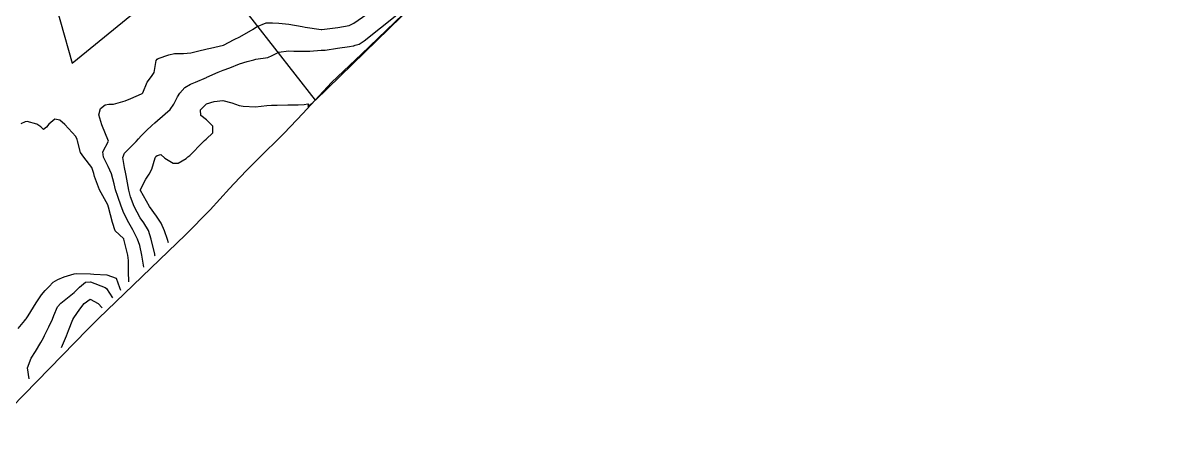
# Model space of a CAD drawing. Header units: metres. Extents: x 307586 to 320046, y 7427249 to 7434250.
# Drawn here: x 315564.1 to 315703.8, y 7432191.5 to 7432242.1 of the extents above; entities that cross this region are included whole.
import ezdxf

# ---------------------------------------------------------------- set-up
doc = ezdxf.new("R2010")
doc.units = ezdxf.units.M
doc.header["$MEASUREMENT"] = 0
for name, color, linetype in [('Area', 45, 'Continuous'), ('Curvas de Nivel 1m', 11, 'Continuous'), ('Curvas de Nivel 5m', 15, 'Continuous'), ('Edificações', 30, 'Continuous'), ('Vias Primárias', 230, 'Continuous')]:
    doc.layers.add(name, color=color, linetype=linetype)

msp = doc.modelspace()

# ---------------------------------------------------------------- linework, layer by layer
at = {"layer": 'Area'}
msp.add_polyline3d([(315620, 7432251.91, 768.29), (315605.77, 7432238.2, 772.21), (315602.05, 7432234.68, 772.2), (315598.56, 7432230.86, 772.59), (315596.26, 7432228.46, 772.76), (315592.94, 7432225.17, 770.79), (315591.61, 7432223.87, 769.4), (315590.09, 7432222.28, 769.42), (315589.54, 7432221.65, 769.47), (315587.15, 7432219.01, 769.52), (315584.12, 7432215.96, 766.83), (315573.42, 7432205.64, 768.16), (315572.08, 7432204.29, 769.41), (315559.6, 7432191.51, 762.67)], dxfattribs=at)
at = {"layer": 'Curvas de Nivel 1m', "flags": 128}
for points, elevation in [([(315579.01, 7432211.97), (315578.75, 7432213.43), (315578.5, 7432214.62), (315578.23, 7432215.43), (315577.64, 7432216.56), (315577.15, 7432217.44), (315576.55, 7432218.62), (315576.21, 7432219.46), (315575.79, 7432220.68), (315575.54, 7432221.47), (315575.35, 7432222.22), (315575.02, 7432223.47), (315574.62, 7432224.36), (315574.05, 7432225.49), (315573.95, 7432226.18), (315574.65, 7432227.48), (315573.85, 7432229.49), (315573.48, 7432230.7), (315573.66, 7432231.49), (315574.25, 7432231.95), (315574.71, 7432232.01), (315575.27, 7432232.03), (315576.71, 7432232.42), (315577.42, 7432232.74), (315578.72, 7432233.3), (315578.8, 7432233.35), (315578.86, 7432233.43), (315579.42, 7432234.74), (315579.96, 7432235.42), (315580.26, 7432235.91), (315580.53, 7432237.41), (315580.63, 7432237.56), (315580.78, 7432237.64), (315582.08, 7432238.1), (315582.79, 7432238.27), (315583.87, 7432238.28), (315584.79, 7432238.33), (315585.6, 7432238.54), (315586.8, 7432238.84), (315587.19, 7432238.94), (315588.8, 7432239.31), (315590.12, 7432239.99), (315590.81, 7432240.31), (315592.44, 7432241.27), (315592.83, 7432241.54), (315594.05, 7432242.03), (315594.83, 7432242.02), (315595.58, 7432241.98), (315596.83, 7432241.89), (315598.45, 7432241.57), (315598.83, 7432241.5), (315600.78, 7432241.21), (315600.82, 7432241.2), (315600.86, 7432241.2), (315602.83, 7432241.47), (315604.23, 7432241.72), (315604.83, 7432241.98), (315606.41, 7432243.1)], 764), ([(315582.05, 7432214.94), (315581.9, 7432215.39), (315581.55, 7432216.42), (315581.13, 7432217.4), (315580.55, 7432218.25), (315579.68, 7432219.42), (315578.58, 7432221.4), (315578.57, 7432221.43), (315578.58, 7432221.51), (315579.23, 7432222.79), (315579.64, 7432223.42), (315579.98, 7432224.04), (315580.39, 7432225.41), (315580.47, 7432225.57), (315580.64, 7432225.71), (315581.09, 7432225.85), (315581.6, 7432225.4), (315582.62, 7432224.75), (315583.24, 7432224.76), (315584.19, 7432225.36), (315584.43, 7432225.56), (315584.64, 7432225.72), (315586.27, 7432227.34), (315586.45, 7432227.54), (315586.66, 7432227.73), (315587.48, 7432228.51), (315587.49, 7432229.32), (315586.69, 7432230.11), (315586, 7432230.64), (315585.96, 7432231.34), (315586.71, 7432232.05), (315587.66, 7432232.37), (315588.71, 7432232.48), (315589.81, 7432232.2), (315590.71, 7432231.86), (315591.2, 7432231.78), (315592.71, 7432231.7), (315594.11, 7432231.85), (315594.71, 7432231.9), (315595.39, 7432231.91), (315596.71, 7432231.93), (315597.97, 7432231.93), (315598.71, 7432231.99), (315599.16, 7432232.08), (315599.22, 7432231.95), (315599.14, 7432231.76), (315599.14, 7432231.73), (315599.19, 7432231.76), (315599.72, 7432232.19)], 766), ([(315577.14, 7432210.14), (315577.13, 7432211.44), (315577.13, 7432212.79), (315577.05, 7432213.44), (315576.56, 7432215.4), (315576.54, 7432215.45), (315576.54, 7432215.47), (315576.51, 7432215.49), (315575.5, 7432216.44), (315575.16, 7432217.47), (315574.67, 7432219.37), (315574.63, 7432219.48), (315574.61, 7432219.53), (315574.56, 7432219.62), (315573.56, 7432221.49), (315572.96, 7432223.14), (315572.87, 7432223.5), (315572.61, 7432224.25), (315571.61, 7432225.52), (315571.21, 7432226.09), (315570.84, 7432227.53), (315570.81, 7432227.68), (315570.66, 7432228.03), (315569.3, 7432229.54), (315568.68, 7432230.05), (315568.06, 7432230.18), (315567.32, 7432229.56), (315567.05, 7432229.18), (315566.67, 7432228.93), (315566.34, 7432229.24), (315565.85, 7432229.58), (315564.68, 7432229.89), (315564.43, 7432229.85), (315563.89, 7432229.61)], 763), ([(315563.58, 7432204.41), (315564.39, 7432205.39), (315564.48, 7432205.51), (315564.54, 7432205.6), (315564.78, 7432205.98), (315565.78, 7432207.58), (315566.42, 7432208.55), (315566.89, 7432209.1), (315567.33, 7432209.56), (315567.87, 7432210.12), (315568.45, 7432210.44), (315569.23, 7432210.76), (315570.46, 7432211.15), (315570.79, 7432211.2), (315572.46, 7432211.15), (315572.85, 7432211.1), (315574.46, 7432211.02), (315575.61, 7432210.62), (315576.02, 7432209.46), (315576.12, 7432209.14)], 763), ([(315564.91, 7432198.2), (315564.7, 7432199.59), (315565.14, 7432200.77), (315565.68, 7432201.58), (315566.35, 7432202.68), (315566.66, 7432203.26), (315566.81, 7432203.57), (315567.32, 7432204.62), (315567.76, 7432205.56), (315567.95, 7432206), (315568.41, 7432207.07), (315568.79, 7432207.54), (315570.43, 7432208.84), (315571.09, 7432209.51), (315571.82, 7432210.13), (315572.44, 7432210.14), (315574.26, 7432209.48), (315574.43, 7432209.35), (315575.14, 7432208.19)], 764)]:
    msp.add_lwpolyline(points, dxfattribs=dict(at, elevation=elevation))
at = {"layer": 'Curvas de Nivel 5m', "elevation": 765, "flags": 128}
for points in [[(315580.38, 7432213.32), (315580.37, 7432213.41), (315580.34, 7432213.56), (315579.92, 7432215.42), (315579.57, 7432216.47), (315578.99, 7432217.43), (315578.54, 7432218.05), (315577.82, 7432219.44), (315577.38, 7432220.63), (315577.16, 7432221.44), (315576.82, 7432223.23), (315576.79, 7432223.45), (315576.61, 7432224.22), (315576.43, 7432225.45), (315576.64, 7432226.01), (315577.37, 7432226.72), (315578.05, 7432227.44), (315578.33, 7432227.76), (315578.66, 7432228.11), (315579.32, 7432228.78), (315580, 7432229.42), (315580.37, 7432229.73), (315580.69, 7432230.01), (315582.23, 7432231.39), (315582.71, 7432232.03), (315583.16, 7432232.93), (315583.41, 7432233.37), (315584.04, 7432234.06), (315584.74, 7432234.49), (315585.34, 7432234.75), (315586.69, 7432235.33), (315586.75, 7432235.36), (315588.12, 7432235.95), (315588.76, 7432236.2), (315589.56, 7432236.5), (315590.77, 7432236.99), (315591.69, 7432237.28), (315592.54, 7432237.5), (315592.78, 7432237.55), (315594.24, 7432237.78), (315594.78, 7432238.01), (315595.61, 7432238.41), (315596.79, 7432238.58), (315597.43, 7432238.56), (315598.79, 7432238.54), (315599.41, 7432238.57), (315600.8, 7432238.66), (315601.27, 7432238.69), (315602.8, 7432238.91), (315604.27, 7432239.13), (315604.74, 7432239.19), (315604.8, 7432239.21), (315604.96, 7432239.28), (315605.45, 7432239.41), (315606.09, 7432239.84), (315614.31, 7432246.43)], [(315568.9, 7432202.09), (315569.49, 7432203.53), (315569.75, 7432204.15), (315570.29, 7432205.52), (315570.39, 7432205.71), (315571.14, 7432206.78), (315571.66, 7432207.51), (315572.42, 7432208.02), (315573.41, 7432207.49), (315573.87, 7432206.95)]]:
    msp.add_lwpolyline(points, dxfattribs=at)
at = {"layer": 'Edificações', "elevation": 772.42}
msp.add_lwpolyline([(315600.1, 7432232.54), (315590.12, 7432245.35), (315591.53, 7432246.64), (315589.08, 7432249.95), (315594.05, 7432253.93), (315603.07, 7432243.52), (315604.48, 7432244.74), (315597.98, 7432251.67), (315604.11, 7432256.6), (315601.84, 7432259.73), (315609.87, 7432266.22), (315621.3, 7432253.16), (315613.64, 7432245.78)], close=True, dxfattribs=at)
at = {"layer": 'Vias Primárias'}
msp.add_lwpolyline([(315682.66, 7432340.22), (315673.92, 7432332.42), (315662.09, 7432323.12), (315648.3, 7432311.65), (315637.02, 7432302.56), (315620.81, 7432289.29), (315602.49, 7432275.59), (315583.86, 7432260.63), (315567.32, 7432247.31), (315570.21, 7432237.08), (315580.8, 7432245.79), (315595.13, 7432256.93), (315608.44, 7432267.84), (315627.21, 7432282.1), (315650.06, 7432300.94), (315667.78, 7432315.23), (315684.82, 7432329.26), (315695.33, 7432337.47, -0.087919), (315698.22, 7432338.73, -0.165491), (315702.63, 7432338.32, -0.248294), (315703.44, 7432337.29), (315703.79, 7432335.37)], format="xyb", dxfattribs=at)
msp.add_lwpolyline([(315682.66, 7432340.22), (315673.92, 7432332.42), (315662.09, 7432323.12), (315648.3, 7432311.65), (315637.02, 7432302.56), (315620.81, 7432289.29), (315602.49, 7432275.59), (315583.86, 7432260.63), (315567.32, 7432247.31), (315570.21, 7432237.08), (315580.8, 7432245.79), (315595.13, 7432256.93), (315608.44, 7432267.84), (315627.21, 7432282.1), (315650.06, 7432300.94), (315667.78, 7432315.23), (315684.82, 7432329.26), (315695.33, 7432337.47, -0.087919), (315698.22, 7432338.73, -0.165491), (315702.63, 7432338.32, -0.248294), (315703.44, 7432337.29), (315703.79, 7432335.37)], format="xyb", dxfattribs=at)

doc.saveas('drawing.dxf')
